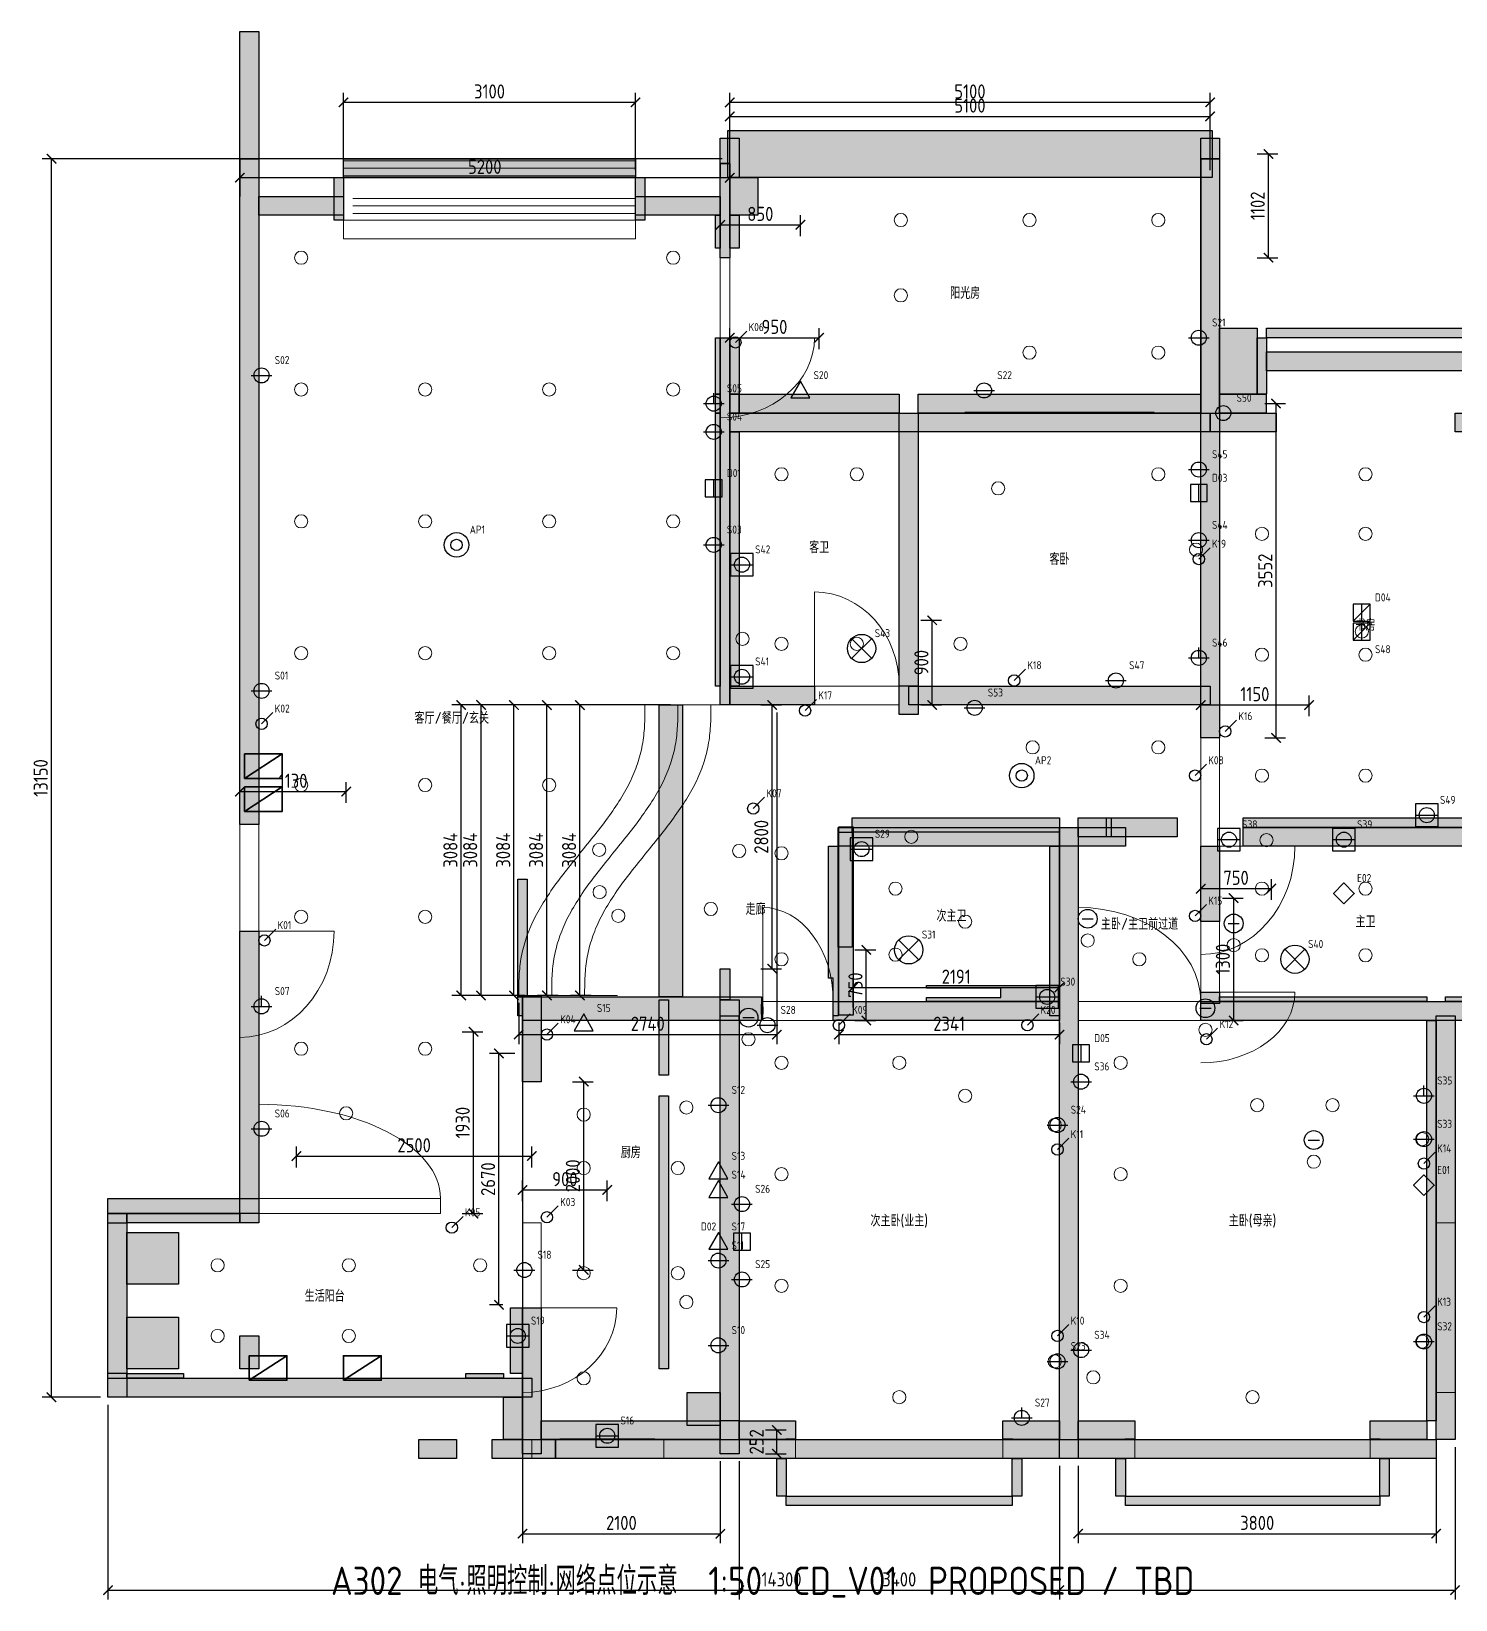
# Model space of a CAD drawing. Header units: millimetres. Extents: x 487 to 23175, y -1700 to 14953.
# Drawn here: x 487 to 15606, y -1700 to 14953 of the extents above; entities that cross this region are included whole.
import ezdxf
from ezdxf.enums import TextEntityAlignment as Align

# ---------------------------------------------------------------- set-up
doc = ezdxf.new("R2010")
doc.units = ezdxf.units.MM
for name, color, linetype, lineweight in [('A-CONFLICT', 8, 'Continuous', 25), ('A-DESIGN', 8, 'Continuous', 25), ('A-DIMS', 3, 'Continuous', 13), ('A-DOOR', 8, 'Continuous', 18), ('A-NOTE', 7, 'Continuous', 18), ('A-REVIEW', 8, 'Continuous', 25), ('A-ROOM-NAME', 8, 'Continuous', 13), ('A-STAIR', 8, 'Continuous', 18), ('A-WALL', 8, 'Continuous', 25), ('A-WALL-FILL', 253, 'Continuous', 25), ('A-WINDOW', 8, 'Continuous', 18), ('E-ALARM', 1, 'Continuous', 35), ('E-DATA', 4, 'Continuous', 25), ('E-LITE-REF', 8, 'Continuous', 13), ('E-POWER', 30, 'Continuous', 25), ('E-SENSOR', 6, 'Continuous', 25), ('E-SWITCH', 2, 'Continuous', 25), ('M-SOURCE-TBD', 6, 'Continuous', 35), ('M-TAG', 6, 'Continuous', 13)]:
    doc.layers.add(name, color=color, linetype=linetype, lineweight=lineweight)
doc.styles.get("Standard").update_dxf_attribs({"font": 'gbenor.shx', "bigfont": 'gbcbig.shx'})
doc.dimstyles.new('CD50', dxfattribs={"dimtxt": 150, "dimasz": 100, "dimexe": 100, "dimexo": 80, "dimgap": 40, "dimtad": 1, "dimdec": 0, "dimtxsty": 'Standard', "dimblk": 'ARCHTICK', "dimcen": 2.5, "dimclrd": 3, "dimclre": 3, "dimclrt": 3, "dimazin": 3, "dimtfac": 1, "dimtmove": 0, "dimatfit": 3})

# ---------------------------------------------------------------- blocks, each defined once
blk = doc.blocks.new('SYM-DOOR-LEAF')
at = {"layer": 'A-DOOR'}
blk.add_line((0, 0), (0, 1000), dxfattribs=at)
blk.add_arc((0, 0), 1000, 0, 90, dxfattribs=at)
blk.add_attdef('SRC_ID', (0, -200), '', height=150)
blk = doc.blocks.new('SYM-WIN-SPAN')
at = {"layer": 'A-WINDOW'}
for p, q in [((0, 80), (1000, 80)), ((0, 0), (1000, 0)), ((0, -80), (1000, -80))]:
    blk.add_line(p, q, dxfattribs=at)
blk.add_attdef('SRC_ID', (0, -300), '', height=150)
blk = doc.blocks.new('_ARCHTICK')
at = {"color": 0, "linetype": 'BYBLOCK', "const_width": 0.15}
blk.add_lwpolyline([(-0.5, -0.5), (0.5, 0.5)], dxfattribs=at)

msp = doc.modelspace()

# ---------------------------------------------------------------- hatches: boundary and pattern name
at = {"layer": 'A-WALL-FILL'}
h = msp.add_hatch(color=256, dxfattribs=at)
h.dxf.hatch_style = 1
h.paths.add_polyline_path([(2700, 6531), (2700, 6649), (2700, 10941), (2700, 13200.2), (2699.9, 13200.2), (2699.9, 13920.2), (2699.9, 14953.2), (2782, 14953.2), (2899.9, 14953.2), (2899.9, 14233.2), (2899.9, 13600), (2900, 13600), (2900, 13200.2), (3269.5, 13200.2), (3700, 13200.2), (3700, 13400), (3800, 13400), (3800, 12950), (3700, 12950), (3700, 13000.2), (3430.3, 13000.2), (2900, 13000.2), (2900, 10941), (2900, 6649), (2900, 6531), (2900, 6530), (2700, 6530)])
h = msp.add_hatch(color=256, dxfattribs=at)
h.dxf.hatch_style = 1
h.paths.add_polyline_path([(6900, 13400), (7000, 13400), (7000, 13200.2), (7269.5, 13200.2), (7799.9, 13200.2), (7799.9, 13118.1), (7799.9, 13002), (7800, 13002), (7800, 13400.2), (7799.9, 13400.2), (7799.9, 13820.2), (7879.9, 13820.2), (7879.9, 13900.2), (13019.9, 13900.2), (13019.9, 13820.2), (13099.9, 13820.2), (13099.9, 13600), (13100, 13600), (13100, 11801), (13100, 11800.2), (13264.2, 11800.2), (13499.9, 11800.2), (13499.9, 11700.2), (13541, 11700.2), (13599.9, 11700.2), (13599.9, 11346.6), (13599.9, 11183.3), (13599.9, 11105), (13599.3, 11105), (13595, 11105), (13595, 11104.4), (13595, 11100.2), (13595, 10977.1), (13595, 10900.2), (13347.4, 10900.2), (13100, 10900.2), (13100, 10900), (13700, 10900), (13700, 10700), (13100, 10700), (13100, 7451), (13100, 7450), (12900, 7450), (12900, 7451), (12900, 7800), (10901, 7800), (9949, 7800), (9900, 7800), (9900, 7700), (9700, 7700), (9700, 8000.2), (9700, 8250), (9699.9, 8250), (9699.9, 9243.1), (9699.9, 10700), (8000.1, 10700), (8000.1, 8000.1), (8000, 8000), (8799, 8000), (8800, 8000), (8800, 7800), (8799, 7800), (7900, 7800), (7800, 7800), (7800, 7999.9), (7790, 7999.9), (7749.9, 7999.9), (7749.9, 10898), (7749.9, 11100.1), (7749.9, 11700), (7800, 11700), (7900, 11700), (8000.1, 11700), (8000.1, 11100.2), (8601.4, 11100.2), (9699.9, 11100.2), (9699.9, 11029.4), (9699.9, 10900.2), (9785.6, 10900.2), (9899.9, 10900.2), (9899.9, 10900), (9900, 10900), (12900, 10900), (12900, 10999), (12900, 11100.2), (12899.9, 11100.2), (12899.9, 13400.2), (8199.9, 13400.2), (8199.9, 13235.9), (8199.9, 13000.2), (8035.6, 13000.2), (7999.8, 13000.2), (8000.1, 12999.9), (8000.1, 12649.9), (7900, 12649.9), (7900, 12551), (7900, 12550), (7800, 12550), (7800, 12551), (7800, 12649.9), (7790, 12649.9), (7749.9, 12649.9), (7749.9, 12999.9), (7790, 12999.9), (7790, 13000.2), (7430.3, 13000.2), (7000, 13000.2), (7000, 12950), (6900, 12950), (6900, 13000.2), (6899.9, 13000.2), (6899.9, 13082.3), (6899.9, 13200.2), (6900, 13200.2)])
h.paths.add_polyline_path([(9699.9, 10900.2), (9098.4, 10900.2), (8000.1, 10900.2), (8000.1, 10900), (9699.9, 10900)])
h.paths.add_polyline_path([(9900, 8000), (9949, 8000), (10901, 8000), (12900, 8000), (12900, 10700), (9900, 10700)])
h = msp.add_hatch(color=256, dxfattribs=at)
h.dxf.hatch_style = 1
h.paths.add_polyline_path([(3800, 13400), (3800, 13600), (6900, 13600), (6900, 13400)])
h = msp.add_hatch(color=256, dxfattribs=at)
h.dxf.hatch_style = 1
h.paths.add_polyline_path([(13599.9, 11700.2), (13599.9, 11741.3), (13599.9, 11800.2), (14462.4, 11800.2), (15699.9, 11800.2), (15699.9, 11759.1), (15699.9, 11700.2), (14837.4, 11700.2)])
h = msp.add_hatch(color=256, dxfattribs=at)
h.dxf.hatch_style = 1
h.paths.add_polyline_path([(15699.9, 11700.2), (15735.3, 11700.2), (15799.9, 11700.2), (15799.9, 11550), (15800, 11550), (15800, 11350), (15799.9, 11350), (15799.9, 11100.2), (15952.4, 11100.2), (16199.9, 11100.2), (16199.9, 11014.5), (16199.9, 10900.2), (15862.9, 10900.2), (15705, 10900.2), (15705, 11023.3), (15705, 11100.2), (15705, 11100.8), (15705, 11105), (15704.3, 11105), (15699.9, 11105), (15699.9, 11168.3), (15699.9, 11312.5), (15699.9, 11350), (15601, 11350), (13699, 11350), (13600, 11350), (13600, 11550), (13699, 11550), (15601, 11550), (15699.9, 11550)])
h = msp.add_hatch(color=256, dxfattribs=at)
h.dxf.hatch_style = 1
h.paths.add_polyline_path([(12899.9, 11100.2), (12899.9, 11029.4), (12899.9, 10900.2), (12700.2, 10900.2), (12405, 10900.2), (12405, 10901.6), (12405, 10905), (10981.2, 10905), (10395, 10905), (10395, 10901.6), (10395, 10900.2), (10271.2, 10900.2), (9899.9, 10900.2), (9899.9, 10971), (9899.9, 11100.2), (10961.4, 11100.2)])
h = msp.add_hatch(color=256, dxfattribs=at)
h.dxf.hatch_style = 1
h.paths.add_polyline_path([(15400, 0), (15400, 200.2), (15299.9, 200.2), (15299.9, 1721.7), (15299.9, 4450), (12901, 4450), (12900, 4450), (12900, 4630), (12900, 4650), (12900, 4749), (12900, 4750), (13100, 4750), (13100, 4749), (13100, 4700.2), (14042.8, 4700.2), (15299.9, 4700.2), (15299.9, 4650), (15499.9, 4650), (15499.9, 4700.2), (15747.6, 4700.2), (16199.9, 4700.2), (16199.9, 5172.5), (16199.9, 6300), (13350, 6300), (13350, 6500), (13350, 6600.2), (14428.5, 6600.2), (16199.9, 6600.2), (16199.9, 8121.7), (16199.9, 10700), (15600, 10700), (15600, 10900), (16300, 10900), (16500, 10900), (16500, 10801), (16500, 10700), (16500, 7799), (16500, 6401), (16500, 4650), (16500, 4499), (16500, 4450), (16500, 4400), (16300, 4400), (16300, 4450), (15600, 4450), (15600, 2301), (15600, 499), (15600, 0)])
h.paths.add_polyline_path([(16199.9, 6600.2), (16199.9, 6514.5), (16199.9, 6500), (16300, 6500), (16300, 6600.2)])
h = msp.add_hatch(color=256, dxfattribs=at)
h.dxf.hatch_style = 1
h.paths.add_polyline_path([(5499.9, 450), (2801, 450), (1500, 450), (1399, 450), (1300, 450), (1300, 650), (1300, 700.2), (1299.9, 700.2), (1299.9, 704.8), (1299.9, 705), (1299.9, 2300.2), (1300, 2300.2), (1300, 2400), (1300, 2560), (2700, 2560), (2700, 5399), (2700, 5400), (2900, 5400), (2900, 5399), (2900, 2810), (2900, 2560), (2900, 2400), (2900, 2300), (2700, 2300), (2700, 2400), (2699.9, 2400), (2699.9, 2300.2), (2124.9, 2300.2), (1500, 2300.2), (1500, 2200), (2050, 2200), (2050, 1650), (1500, 1650), (1500, 1300), (2050, 1300), (2050, 750), (1500, 750), (1500, 700.1), (1500.1, 700.1), (1772.8, 700.1), (2100.1, 700.1), (2100.1, 650), (2801, 650), (5099.9, 650), (5099.9, 700.1), (5281.8, 700.1), (5500.1, 700.1), (5500.1, 650), (5700, 650), (5700, 700.2), (5572.4, 700.2), (5572.4, 1130.3), (5572.4, 1400), (5700, 1400), (5900, 1400), (5900, 1399), (5900, 200.2), (6680.3, 200.2), (7449.9, 200.2), (7449.9, 293.9), (7449.9, 500.2), (7593.6, 500.2), (7799.9, 500.2), (7799.9, 1721.7), (7799.9, 4450), (7250, 4450), (7250, 3870), (7150, 3870), (7150, 4450), (5900, 4450), (5900, 3800), (5700, 3800), (5700, 4450), (5700, 4499.9), (5699.9, 4499.9), (5650, 4499.9), (5649.9, 4499.9), (5649.9, 4529.9), (5649.9, 4715.1), (5650, 4715.1), (5650, 5950), (5750, 5950), (5750, 4715.1), (5900.1, 4715.1), (5900.1, 4700.1), (5900.1, 4700), (7150, 4700), (7150, 7800), (7400, 7800), (7400, 4700), (7800, 4700), (7800, 5000), (7900, 5000), (7900, 4700), (8236, 4700), (8236, 4624.4), (8249.2, 4597.7), (8250, 4596.1), (8250, 4519.2), (8236, 4518.6), (8236, 4450), (8000, 4450), (8000, 200.2), (8212.2, 200.2), (8599.9, 200.2), (8599.9, 71), (8599.9, 25.8), (8599.9, 5), (8508.4, 5), (8495, 5), (8495, 4.4), (8495, 0.2), (8442.3, 0.2), (8387.6, 0.2), (8000, 0.2), (8000, 0), (8599, 0), (10801, 0), (11400, 0), (11400, 4450), (9001, 4450), (9000, 4450), (9000, 4500), (9000, 4650), (9000, 4900), (8950, 4900), (8950, 6300), (9049.9, 6300), (9049.9, 6450.2), (9050, 6450.2), (9050, 6500), (9059, 6500), (9059, 6507.2), (9123.3, 6507.2), (9199.9, 6507.2), (9199.9, 6514.5), (9199.9, 6600.2), (10142.8, 6600.2), (11399.9, 6600.2), (11399.9, 6535.9), (11399.9, 6500), (11400, 6500), (11599.9, 6500), (11599.9, 6600.2), (11749.9, 6600.2), (11949.9, 6600.2), (11949.9, 6600.1), (12650, 6600.1), (12650, 6399.9), (12100, 6399.9), (12100, 6300), (11600, 6300), (11600, 4900), (11600, 4200), (11600, 200.2), (11812.2, 200.2), (12199.9, 200.2), (12199.9, 71), (12199.9, 25.8), (12199.9, 5), (12108.4, 5), (12095, 5), (12095, 4.4), (12095, 0.2), (12042.3, 0.2), (11987.6, 0.2), (11600, 0.2), (11600, 0), (12199, 0), (14701, 0), (15400, 0), (15400, -200), (14899.9, -200), (14899.9, -212.1), (14899.9, -599.8), (14864.5, -599.8), (14799.9, -599.8), (14799.9, -247), (14799.9, -205), (14800.6, -205), (14805, -205), (14805, -200), (14701, -200), (12199, -200), (12095, -200), (12095, -205), (12095.6, -205), (12099.9, -205), (12099.9, -440.5), (12099.9, -599.8), (12064.5, -599.8), (11999.9, -599.8), (11999.9, -387.5), (11999.9, -200), (11600, -200), (11400, -200), (10999.9, -200), (10999.9, -212.1), (10999.9, -599.8), (10964.5, -599.8), (10899.9, -599.8), (10899.9, -247), (10899.9, -205), (10900.6, -205), (10905, -205), (10905, -200), (10801, -200), (8599, -200), (8495, -200), (8495, -205), (8495.6, -205), (8499.9, -205), (8499.9, -440.5), (8499.9, -599.8), (8464.5, -599.8), (8399.9, -599.8), (8399.9, -387.5), (8399.9, -200), (7201, -200), (6050, -200), (5380, -200), (5380, 0), (5700, 0), (5700, 0.2), (5499.9, 0.2)])
h.paths.add_polyline_path([(9209, 4810.2), (9209, 4793), (9209, 4750.2), (9209, 4693), (9209, 4650), (9988.1, 4650), (9988.1, 4693), (10326.6, 4693), (10777.9, 4693), (10777.9, 4735.9), (10777.9, 4793), (10439.4, 4793), (9988.1, 4793), (9988.1, 4805.9), (9988.1, 4823.1), (10326.6, 4823.1), (10777.9, 4823.1), (10791.6, 4823.1), (10809.9, 4823.1), (11062.8, 4823.1), (11300, 4823.1), (11300, 6300), (11241, 6300), (10499, 6300), (9209, 6300), (9209, 5785.4), (9209, 4823.1)])
h.paths.add_polyline_path([(9059, 4650), (9059, 5230.2), (9050, 5230.2), (9050, 4650)])
h.paths.add_polyline_path([(7800, 200.2), (7799.9, 200.2), (7799.9, 150.2), (7799.9, 118.1), (7799.9, 0.2), (7312, 0.2), (7105, 0.2), (7105, 1.9), (7105, 5), (6457.6, 5), (6095, 5), (6095, 3.3), (6095, 0.2), (5993.4, 0.2), (5900, 0.2), (5900, 0), (6050, 0), (7201, 0), (7800, 0)])
h = msp.add_hatch(color=256, dxfattribs=at)
h.dxf.hatch_style = 1
h.paths.add_polyline_path([(13100, 6299), (13100, 5501), (13100, 5500), (12900, 5500), (12900, 5501), (12900, 6299), (12900, 6300), (13100, 6300)])
h = msp.add_hatch(color=256, dxfattribs=at)
h.dxf.hatch_style = 1
h.paths.add_polyline_path([(7150, 3650), (7250, 3650), (7250, 750), (7150, 750)])
h = msp.add_hatch(color=256, dxfattribs=at)
h.dxf.hatch_style = 1
h.paths.add_polyline_path([(2900, 1100), (2900, 750), (2700, 750), (2700, 1100)])
h = msp.add_hatch(color=256, dxfattribs=at)
h.dxf.hatch_style = 1
h.paths.add_polyline_path([(10957.6, 0.2), (10905, 0.2), (10905, 0.8), (10905, 5), (10891.5, 5), (10799.9, 5), (10799.9, 25.8), (10799.9, 71), (10799.9, 200.2), (11012.2, 200.2), (11399.9, 200.2), (11399.9, 129.4), (11399.9, 0.2), (11012.2, 0.2)])
h = msp.add_hatch(color=256, dxfattribs=at)
h.dxf.hatch_style = 1
h.paths.add_polyline_path([(15299.9, 200.2), (15299.9, 129.4), (15299.9, 0.2), (14912.2, 0.2), (14857.6, 0.2), (14805, 0.2), (14805, 0.8), (14805, 5), (14791.5, 5), (14699.9, 5), (14699.9, 25.8), (14699.9, 71), (14699.9, 200.2), (14912.2, 200.2)])
h = msp.add_hatch(color=256, dxfattribs=at)
h.dxf.hatch_style = 1
h.paths.add_polyline_path([(5000, 0), (5000, -200), (4600, -200), (4600, 0)])
h = msp.add_hatch(color=256, dxfattribs=at)
h.dxf.hatch_style = 1
h.paths.add_polyline_path([(8499.9, -599.8), (9349.1, -599.8), (10899.9, -599.8), (10899.9, -635.2), (10899.9, -699.8), (10050.7, -699.8), (8499.9, -699.8), (8499.9, -664.4)])
h = msp.add_hatch(color=256, dxfattribs=at)
h.dxf.hatch_style = 1
h.paths.add_polyline_path([(12099.9, -599.8), (13055.3, -599.8), (14799.9, -599.8), (14799.9, -635.2), (14799.9, -699.8), (13844.5, -699.8), (12099.9, -699.8), (12099.9, -664.4)])

# ---------------------------------------------------------------- linework, layer by layer
at = {"layer": 'A-CONFLICT'}
for points in [[(9699.9, 9243.1), (9699.9, 10900.2), (9785.6, 10900.2), (9899.9, 10900.2), (9899.9, 9657.3), (9899.9, 8000.2), (9814.2, 8000.2), (9700, 8000.2), (9700, 8250), (9699.9, 8250)], [(7799.9, 200.2), (7799.9, 1721.7), (7799.9, 4500.2), (7870.7, 4500.2), (7999.9, 4500.2), (7999.9, 2978.7), (7999.9, 200.2), (7929.1, 200.2)], [(1499.9, 700.2), (1299.9, 700.2), (1299.9, 704.8), (1299.9, 705), (1299.9, 2300.2), (1499.9, 2300.2), (1499.9, 705)]]:
    msp.add_lwpolyline(points, close=True, dxfattribs=at)
at = {"layer": 'A-DESIGN'}
for points in [[(2699.9, 13920.2), (2699.9, 14953.2), (2782, 14953.2), (2899.9, 14953.2), (2899.9, 14233.2), (2899.9, 13600), (2700, 13600), (2700, 13200.2), (2699.9, 13200.2), (2699.9, 13920.2)], [(13019.9, 13400.2), (7879.9, 13400.2), (7879.9, 13900.2), (13019.9, 13900.2)], [(7900, 13400.2), (7900, 13550), (7800, 13550), (7800, 13400.2), (7799.9, 13400.2), (7799.9, 13820.2), (7999.9, 13820.2), (7999.9, 13400.2), (7900, 13400.2)], [(12899.9, 11100.2), (12899.9, 13820.2), (13099.9, 13820.2), (13099.9, 13600), (12900, 13600), (12900, 11801), (12900, 11100.2), (12899.9, 11100.2)], [(7790, 13002), (7790.1, 13002), (7800, 13002), (7800, 12649.9), (7790, 12649.9), (7749.9, 12649.9), (7749.9, 12999.9), (7790, 12999.9), (7790, 13002)], [(7997.3, 13002), (7998, 13002), (8000.1, 12999.9), (8000.1, 12649.9), (7900, 12649.9), (7900, 13002), (7997.3, 13002)], [(13099.9, 11100.2), (13099.9, 11387.7), (13099.9, 11800.2), (13264.2, 11800.2), (13499.9, 11800.2), (13499.9, 11512.7), (13499.9, 11100.2), (13335.6, 11100.2)], [(13499.9, 11100.2), (13499.9, 11346.6), (13499.9, 11700.2), (13541, 11700.2), (13599.9, 11700.2), (13599.9, 11346.6), (13599.9, 11183.3), (13599.9, 11105), (13599.3, 11105), (13595, 11105), (13595, 11104.4), (13595, 11100.2), (13539, 11100.2)], [(13599.9, 11700.2), (13599.9, 11741.3), (13599.9, 11800.2), (14462.4, 11800.2), (15699.9, 11800.2), (15699.9, 11759.1), (15699.9, 11700.2), (14837.4, 11700.2)], [(9899.9, 10900.2), (9899.9, 10971), (9899.9, 11100.2), (10961.4, 11100.2), (12899.9, 11100.2), (12899.9, 11029.4), (12899.9, 10900.2), (12700.2, 10900.2), (12405, 10900.2), (12405, 10901.6), (12405, 10905), (10981.2, 10905), (10395, 10905), (10395, 10901.6), (10395, 10900.2), (10271.2, 10900.2)], [(7753, 10898), (7790, 10898), (7800, 10898), (7800, 7999.9), (7790, 7999.9), (7749.9, 7999.9), (7749.9, 10898), (7753, 10898)], [(8000.1, 8000.1), (8000, 8000), (7900, 8000), (7900, 10700), (8000.1, 10700), (8000.1, 8000.1)], [(9209, 4507.2), (9144.7, 4507.2), (9059, 4507.2), (9059, 5364.4), (9059, 6507.2), (9123.3, 6507.2), (9209, 6507.2), (9209, 5785.4), (9209, 4823.1), (9209, 4810.2), (9209, 4793), (9209, 4750.2), (9209, 4693), (9209, 4620.6), (9209, 4524), (9209, 4516.8)], [(9199.9, 6450.2), (9199.9, 6514.5), (9199.9, 6600.2), (10142.8, 6600.2), (11399.9, 6600.2), (11399.9, 6535.9), (11399.9, 6450.2), (10457, 6450.2)], [(11599.9, 6400.2), (11599.9, 6485.9), (11599.9, 6600.2), (11749.9, 6600.2), (11949.9, 6600.2), (11949.9, 6514.5), (11949.9, 6400.2), (11799.9, 6400.2)], [(11900, 6399.9), (11900, 6600.1), (12650, 6600.1), (12650, 6399.9)], [(16199.9, 6600.2), (16199.9, 6514.5), (16199.9, 6500), (13350, 6500), (13350, 6600.2), (14428.5, 6600.2), (16199.9, 6600.2)], [(9199.9, 5230.2), (9114.2, 5230.2), (9049.9, 5230.2), (9049.9, 5927.3), (9049.9, 6450.2), (9135.6, 6450.2), (9199.9, 6450.2), (9199.9, 5753.1)], [(5650, 4715.1), (5650, 4700), (5700, 4700), (5700, 4499.9), (5699.9, 4499.9), (5650, 4499.9), (5649.9, 4499.9), (5649.9, 4529.9), (5649.9, 4715.1), (5650, 4715.1)], [(5900.1, 4715.1), (5900.1, 4700.1), (5900.1, 4700), (5900, 4700), (5750, 4700), (5750, 4715.1), (5900.1, 4715.1)], [(9988.1, 4805.9), (9988.1, 4823.1), (10326.6, 4823.1), (10777.9, 4823.1), (10791.6, 4823.1), (10809.9, 4823.1), (11062.8, 4823.1), (11399.9, 4823.1), (11399.9, 4694.9), (11399.9, 4650), (9988.1, 4650), (9988.1, 4693), (10326.6, 4693), (10777.9, 4693), (10777.9, 4735.9), (10777.9, 4793), (10439.4, 4793), (9988.1, 4793), (9988.1, 4805.9)], [(14042.8, 4700.2), (15299.9, 4700.2), (15299.9, 4650), (13100, 4650), (13100, 4700.2), (14042.8, 4700.2)], [(15499.9, 4700.2), (15747.6, 4700.2), (16199.9, 4700.2), (16199.9, 4650), (15499.9, 4650), (15499.9, 4700.2)], [(8249.2, 4597.7), (8250, 4596.1), (8250, 4519.2), (8236, 4518.6), (8236, 4624.4), (8249.2, 4597.7)], [(5572.4, 700.2), (5572.4, 1130.3), (5572.4, 1400), (5700, 1400), (5700, 1399), (5700, 700.2), (5572.4, 700.2)], [(2100.1, 650), (1500, 650), (1500, 700.1), (1500.1, 700.1), (1772.8, 700.1), (2100.1, 700.1), (2100.1, 650)], [(5500.1, 650), (5099.9, 650), (5099.9, 700.1), (5281.8, 700.1), (5500.1, 700.1), (5500.1, 650)], [(7449.9, 150.2), (7449.9, 293.9), (7449.9, 500.2), (7593.6, 500.2), (7799.9, 500.2), (7799.9, 356.4), (7799.9, 150.2), (7656.1, 150.2)], [(8399.9, -387.5), (8399.9, -200), (8495, -200), (8495, -205), (8495.6, -205), (8499.9, -205), (8499.9, -440.5), (8499.9, -599.8), (8464.5, -599.8), (8399.9, -599.8), (8399.9, -387.5)], [(10899.9, -205), (10900.6, -205), (10905, -205), (10905, -200), (10999.9, -200), (10999.9, -212.1), (10999.9, -599.8), (10964.5, -599.8), (10899.9, -599.8), (10899.9, -247), (10899.9, -205)], [(11999.9, -387.5), (11999.9, -200), (12095, -200), (12095, -205), (12095.6, -205), (12099.9, -205), (12099.9, -440.5), (12099.9, -599.8), (12064.5, -599.8), (11999.9, -599.8), (11999.9, -387.5)], [(14799.9, -205), (14800.6, -205), (14805, -205), (14805, -200), (14899.9, -200), (14899.9, -212.1), (14899.9, -599.8), (14864.5, -599.8), (14799.9, -599.8), (14799.9, -247), (14799.9, -205)], [(8499.9, -699.8), (8499.9, -664.4), (8499.9, -599.8), (9349.1, -599.8), (10899.9, -599.8), (10899.9, -635.2), (10899.9, -699.8), (10050.7, -699.8)], [(12099.9, -699.8), (12099.9, -664.4), (12099.9, -599.8), (13055.3, -599.8), (14799.9, -599.8), (14799.9, -635.2), (14799.9, -699.8), (13844.5, -699.8)]]:
    msp.add_lwpolyline(points, close=True, dxfattribs=at)
at = {"layer": 'A-DOOR'}
for points in [[(7800, 11700), (7900, 11700), (7900, 12550), (7800, 12550)], [(8800, 7800), (9700, 7800), (9700, 8000), (8800, 8000)], [(12900, 6300), (13100, 6300), (13100, 7450), (12900, 7450)], [(2700, 5400), (2900, 5400), (2900, 6530), (2700, 6530)], [(12900, 4750), (13100, 4750), (13100, 5500), (12900, 5500)], [(8250, 4450), (9000, 4450), (9000, 4650), (8250, 4650)], [(11600, 4450), (12900, 4450), (12900, 4650), (11600, 4650)], [(2900, 2400), (4830, 2400), (4830, 2560), (2900, 2560)], [(5700, 1400), (5900, 1400), (5900, 2300), (5700, 2300)]]:
    msp.add_lwpolyline(points, close=True, dxfattribs=at)
at = {"layer": 'A-REVIEW'}
for points in [[(7964.2, 13400.2), (8199.9, 13400.2), (8199.9, 13235.9), (8199.9, 13000.2), (8035.6, 13000.2), (7900, 13000.2), (7900, 13400.2), (7964.2, 13400.2)], [(2899.9, 13000.2), (2899.9, 13082.3), (2899.9, 13200.2), (3269.5, 13200.2), (3799.9, 13200.2), (3799.9, 13118.1), (3799.9, 13000.2), (3430.3, 13000.2)], [(6899.9, 13000.2), (6899.9, 13082.3), (6899.9, 13200.2), (7269.5, 13200.2), (7799.9, 13200.2), (7799.9, 13118.1), (7799.9, 13000.2), (7430.3, 13000.2)], [(7790, 11100.1), (7749.9, 11100.1), (7749.9, 11700), (7800, 11700), (7800, 11699), (7800, 11100.1), (7790, 11100.1)], [(7900, 11100.1), (7900, 11699), (7900, 11700), (8000.1, 11700), (8000.1, 11100.1), (7900, 11100.1)], [(7749.9, 11100.1), (7790, 11100.1), (7800, 11100.1), (7800, 10898), (7790, 10898), (7753, 10898), (7749.9, 10898), (7749.9, 11100.1)], [(8000.1, 11100.1), (8000.1, 10900), (7900, 10900), (7900, 11100.1), (8000.1, 11100.1)], [(7999.9, 10900.2), (7999.9, 10971), (7999.9, 11100.2), (8601.4, 11100.2), (9699.9, 11100.2), (9699.9, 11029.4), (9699.9, 10900.2), (9098.4, 10900.2)], [(13099.9, 10900.2), (13099.9, 10985.9), (13099.9, 11100.2), (13437, 11100.2), (13595, 11100.2), (13595, 10977.1), (13595, 10900.2), (13347.4, 10900.2)], [(10499, 6300), (9050, 6300), (9050, 6500), (10499, 6500), (11241, 6500), (11400, 6500), (11400, 6300), (11241, 6300)], [(12100, 6300), (11400, 6300), (11400, 6500), (12100, 6500)], [(9000, 4500), (9000, 4900), (8950, 4900), (8950, 6300), (9050, 6300), (9050, 4500)], [(11400, 4500), (11300, 4500), (11300, 6300), (11400, 6300)], [(15299.9, 1721.7), (15299.9, 4450), (15400, 4450), (15400, 2301), (15400, 499), (15400, 200.2), (15299.9, 200.2), (15299.9, 1721.7)], [(2699.9, 2300.2), (2124.9, 2300.2), (1500, 2300.2), (1500, 2400), (2699.9, 2400), (2699.9, 2300.2)], [(5499.9, 0.2), (5499.9, 450), (5700, 450), (5700, 0.2), (5499.9, 0.2)], [(5899.9, 0.2), (5899.9, 82.3), (5899.9, 200.2), (6680.3, 200.2), (7799.9, 200.2), (7799.9, 118.1), (7799.9, 0.2), (7312, 0.2), (7105, 0.2), (7105, 1.9), (7105, 5), (6457.6, 5), (6095, 5), (6095, 3.3), (6095, 0.2), (5993.4, 0.2)], [(7999.9, 0.2), (7999.9, 71), (7999.9, 200.2), (8212.2, 200.2), (8599.9, 200.2), (8599.9, 71), (8599.9, 25.8), (8599.9, 5), (8508.4, 5), (8495, 5), (8495, 4.4), (8495, 0.2), (8442.3, 0.2), (8387.6, 0.2)], [(10799.9, 71), (10799.9, 200.2), (11012.2, 200.2), (11399.9, 200.2), (11399.9, 129.4), (11399.9, 0.2), (11012.2, 0.2), (10957.6, 0.2), (10905, 0.2), (10905, 0.8), (10905, 5), (10891.5, 5), (10799.9, 5), (10799.9, 25.8)], [(11599.9, 0.2), (11599.9, 71), (11599.9, 200.2), (11812.2, 200.2), (12199.9, 200.2), (12199.9, 71), (12199.9, 25.8), (12199.9, 5), (12108.4, 5), (12095, 5), (12095, 4.4), (12095, 0.2), (12042.3, 0.2), (11987.6, 0.2)], [(14699.9, 71), (14699.9, 200.2), (14912.2, 200.2), (15299.9, 200.2), (15299.9, 129.4), (15299.9, 0.2), (14912.2, 0.2), (14857.6, 0.2), (14805, 0.2), (14805, 0.8), (14805, 5), (14791.5, 5), (14699.9, 5), (14699.9, 25.8)]]:
    msp.add_lwpolyline(points, close=True, dxfattribs=at)
at = {"layer": 'A-STAIR'}
msp.add_lwpolyline([(6709.9, 4716.1), (6360, 4716.1), (6010, 4716.1), (5660, 4716.1), (5660, 4725), (5660.1, 4750), (5660.2, 4775), (5660.4, 4800), (5660.8, 4825), (5661.4, 4850), (5662.2, 4875), (5663.3, 4900), (5664.6, 4925), (5666.2, 4950), (5668.2, 4975), (5670.4, 5000), (5673.1, 5025), (5676.2, 5050), (5679.6, 5075), (5683.5, 5100), (5687.8, 5125), (5692.6, 5150), (5697.8, 5175), (5703.5, 5200), (5709.7, 5225), (5716.3, 5250), (5723.5, 5275), (5731.1, 5300), (5739.3, 5325), (5747.9, 5350), (5757.1, 5375), (5766.7, 5400), (5776.9, 5425), (5787.6, 5450), (5798.7, 5475), (5810.4, 5500), (5822.5, 5525), (5835.1, 5550), (5848.2, 5575), (5861.7, 5600), (5875.7, 5625), (5890.1, 5650), (5905, 5675), (5920.2, 5700), (5935.9, 5725), (5952, 5750), (5968.4, 5775), (5985.3, 5800), (6002.4, 5825), (6019.9, 5850), (6037.7, 5875), (6055.8, 5900), (6074.2, 5925), (6092.9, 5950), (6111.8, 5975), (6130.9, 6000), (6150.2, 6025), (6169.7, 6050), (6189.4, 6075), (6209.2, 6100), (6229.1, 6125), (6249.2, 6150), (6269.3, 6175), (6289.5, 6200), (6309.7, 6225), (6330, 6250), (6350.3, 6275), (6370.5, 6300), (6390.7, 6325), (6410.8, 6350), (6430.9, 6375), (6450.8, 6400), (6470.6, 6425), (6490.3, 6450), (6509.8, 6475), (6529.1, 6500), (6548.3, 6525), (6567.1, 6550), (6585.8, 6575), (6604.2, 6600), (6622.3, 6625), (6640.1, 6650), (6657.6, 6675), (6674.7, 6700), (6691.6, 6725), (6708, 6750), (6724.1, 6775), (6739.8, 6800), (6755, 6825), (6769.9, 6850), (6784.3, 6875), (6798.3, 6900), (6811.8, 6925), (6824.9, 6950), (6837.5, 6975), (6849.6, 7000), (6861.3, 7025), (6872.4, 7050), (6883.1, 7075), (6893.3, 7100), (6902.9, 7125), (6912.1, 7150), (6920.7, 7175), (6928.9, 7200), (6936.5, 7225), (6943.7, 7250), (6950.3, 7275), (6956.5, 7300), (6962.2, 7325), (6967.4, 7350), (6972.2, 7375), (6976.5, 7400), (6980.4, 7425), (6983.8, 7450), (6986.9, 7475), (6989.6, 7500), (6991.8, 7525), (6993.8, 7550), (6995.4, 7575), (6996.7, 7600), (6997.8, 7625), (6998.6, 7650), (6999.2, 7675), (6999.6, 7700), (6999.8, 7725), (6999.9, 7750), (7000, 7775), (7000, 7800), (7350, 7800), (7700, 7800), (8049.9, 7800)], dxfattribs=at)
for points in [[(7350, 7800, 0), (7350, 7775, 0), (7349.9, 7750, 0), (7349.8, 7725, 0), (7349.6, 7700, 0), (7349.2, 7675, 0), (7348.6, 7650, 0), (7347.8, 7625, 0), (7346.7, 7600, 0), (7345.4, 7575, 0), (7343.8, 7550, 0), (7341.8, 7525, 0), (7339.6, 7500, 0), (7336.9, 7475, 0), (7333.8, 7450, 0), (7330.4, 7425, 0), (7326.5, 7400, 0), (7322.2, 7375, 0), (7317.4, 7350, 0), (7312.2, 7325, 0), (7306.5, 7300, 0), (7300.3, 7275, 0), (7293.7, 7250, 0), (7286.5, 7225, 0), (7278.9, 7200, 0), (7270.7, 7175, 0), (7262.1, 7150, 0), (7252.9, 7125, 0), (7243.3, 7100, 0), (7233.1, 7075, 0), (7222.4, 7050, 0), (7211.3, 7025, 0), (7199.6, 7000, 0), (7187.5, 6975, 0), (7174.9, 6950, 0), (7161.8, 6925, 0), (7148.3, 6900, 0), (7134.3, 6875, 0), (7119.9, 6850, 0), (7105, 6825, 0), (7089.8, 6800, 0), (7074.1, 6775, 0), (7058, 6750, 0), (7041.6, 6725, 0), (7024.7, 6700, 0), (7007.6, 6675, 0), (6990.1, 6650, 0), (6972.3, 6625, 0), (6954.2, 6600, 0), (6935.8, 6575, 0), (6917.1, 6550, 0), (6898.3, 6525, 0), (6879.1, 6500, 0), (6859.8, 6475, 0), (6840.3, 6450, 0), (6820.6, 6425, 0), (6800.8, 6400, 0), (6780.9, 6375, 0), (6760.8, 6350, 0), (6740.7, 6325, 0), (6720.5, 6300, 0), (6700.3, 6275, 0), (6680, 6250, 0), (6659.7, 6225, 0), (6639.5, 6200, 0), (6619.3, 6175, 0), (6599.2, 6150, 0), (6579.1, 6125, 0), (6559.2, 6100, 0), (6539.4, 6075, 0), (6519.7, 6050, 0), (6500.2, 6025, 0), (6480.9, 6000, 0), (6461.8, 5975, 0), (6442.9, 5950, 0), (6424.2, 5925, 0), (6405.8, 5900, 0), (6387.7, 5875, 0), (6369.9, 5850, 0), (6352.4, 5825, 0), (6335.3, 5800, 0), (6318.4, 5775, 0), (6302, 5750, 0), (6285.9, 5725, 0), (6270.2, 5700, 0), (6255, 5675, 0), (6240.1, 5650, 0), (6225.7, 5625, 0), (6211.7, 5600, 0), (6198.2, 5575, 0), (6185.1, 5550, 0), (6172.5, 5525, 0), (6160.4, 5500, 0), (6148.7, 5475, 0), (6137.6, 5450, 0), (6126.9, 5425, 0), (6116.7, 5400, 0), (6107.1, 5375, 0), (6097.9, 5350, 0), (6089.3, 5325, 0), (6081.1, 5300, 0), (6073.5, 5275, 0), (6066.3, 5250, 0), (6059.7, 5225, 0), (6053.5, 5200, 0), (6047.8, 5175, 0), (6042.6, 5150, 0), (6037.8, 5125, 0), (6033.5, 5100, 0), (6029.6, 5075, 0), (6026.2, 5050, 0), (6023.1, 5025, 0), (6020.5, 5000, 0), (6018.2, 4975, 0), (6016.2, 4950, 0), (6014.6, 4925, 0), (6013.3, 4900, 0), (6012.2, 4875, 0), (6011.4, 4850, 0), (6010.8, 4825, 0), (6010.4, 4800, 0), (6010.2, 4775, 0), (6010.1, 4750, 0), (6010, 4725, 0), (6010, 4716.1, 0)], [(7700, 7800, 0), (7700, 7775, 0), (7699.9, 7750, 0), (7699.8, 7725, 0), (7699.6, 7700, 0), (7699.2, 7675, 0), (7698.6, 7650, 0), (7697.8, 7625, 0), (7696.7, 7600, 0), (7695.4, 7575, 0), (7693.8, 7550, 0), (7691.8, 7525, 0), (7689.5, 7500, 0), (7686.9, 7475, 0), (7683.8, 7450, 0), (7680.4, 7425, 0), (7676.5, 7400, 0), (7672.2, 7375, 0), (7667.4, 7350, 0), (7662.2, 7325, 0), (7656.5, 7300, 0), (7650.3, 7275, 0), (7643.7, 7250, 0), (7636.5, 7225, 0), (7628.9, 7200, 0), (7620.7, 7175, 0), (7612.1, 7150, 0), (7602.9, 7125, 0), (7593.3, 7100, 0), (7583.1, 7075, 0), (7572.4, 7050, 0), (7561.3, 7025, 0), (7549.6, 7000, 0), (7537.5, 6975, 0), (7524.9, 6950, 0), (7511.8, 6925, 0), (7498.3, 6900, 0), (7484.3, 6875, 0), (7469.9, 6850, 0), (7455, 6825, 0), (7439.8, 6800, 0), (7424.1, 6775, 0), (7408, 6750, 0), (7391.6, 6725, 0), (7374.7, 6700, 0), (7357.6, 6675, 0), (7340.1, 6650, 0), (7322.3, 6625, 0), (7304.2, 6600, 0), (7285.8, 6575, 0), (7267.1, 6550, 0), (7248.3, 6525, 0), (7229.1, 6500, 0), (7209.8, 6475, 0), (7190.3, 6450, 0), (7170.6, 6425, 0), (7150.8, 6400, 0), (7130.9, 6375, 0), (7110.8, 6350, 0), (7090.7, 6325, 0), (7070.5, 6300, 0), (7050.3, 6275, 0), (7030, 6250, 0), (7009.7, 6225, 0), (6989.5, 6200, 0), (6969.3, 6175, 0), (6949.2, 6150, 0), (6929.1, 6125, 0), (6909.2, 6100, 0), (6889.4, 6075, 0), (6869.7, 6050, 0), (6850.2, 6025, 0), (6830.9, 6000, 0), (6811.7, 5975, 0), (6792.9, 5950, 0), (6774.2, 5925, 0), (6755.8, 5900, 0), (6737.7, 5875, 0), (6719.9, 5850, 0), (6702.4, 5825, 0), (6685.3, 5800, 0), (6668.4, 5775, 0), (6652, 5750, 0), (6635.9, 5725, 0), (6620.2, 5700, 0), (6605, 5675, 0), (6590.1, 5650, 0), (6575.7, 5625, 0), (6561.7, 5600, 0), (6548.2, 5575, 0), (6535.1, 5550, 0), (6522.5, 5525, 0), (6510.4, 5500, 0), (6498.7, 5475, 0), (6487.6, 5450, 0), (6476.9, 5425, 0), (6466.7, 5400, 0), (6457.1, 5375, 0), (6447.9, 5350, 0), (6439.3, 5325, 0), (6431.1, 5300, 0), (6423.5, 5275, 0), (6416.3, 5250, 0), (6409.7, 5225, 0), (6403.5, 5200, 0), (6397.8, 5175, 0), (6392.6, 5150, 0), (6387.8, 5125, 0), (6383.5, 5100, 0), (6379.6, 5075, 0), (6376.2, 5050, 0), (6373.1, 5025, 0), (6370.5, 5000, 0), (6368.2, 4975, 0), (6366.2, 4950, 0), (6364.6, 4925, 0), (6363.3, 4900, 0), (6362.2, 4875, 0), (6361.4, 4850, 0), (6360.8, 4825, 0), (6360.4, 4800, 0), (6360.2, 4775, 0), (6360.1, 4750, 0), (6360, 4725, 0), (6360, 4716.1, 0)]]:
    msp.add_polyline3d(points, dxfattribs=at)
at = {"layer": 'A-WALL'}
for points in [[(2700, 13600), (2900, 13600), (2900, 10941), (2900, 6649), (2900, 6531), (2900, 6530), (2700, 6530), (2700, 6531), (2700, 6649), (2700, 10941)], [(6900, 13400), (3800, 13400), (3800, 13600), (6900, 13600)], [(7900, 13550), (7900, 12551), (7900, 12550), (7800, 12550), (7800, 12551), (7800, 13550)], [(12900, 13600), (13100, 13600), (13100, 11801), (13100, 10999), (13100, 7451), (13100, 7450), (12900, 7450), (12900, 7451), (12900, 10999), (12900, 11801)], [(3800, 12950), (3700, 12950), (3700, 13400), (3800, 13400)], [(7000, 12950), (6900, 12950), (6900, 13400), (7000, 13400)], [(7900, 11699), (7900, 7800), (7800, 7800), (7800, 11699), (7800, 11700), (7900, 11700)], [(13699, 11350), (13600, 11350), (13600, 11550), (13699, 11550), (15601, 11550), (15800, 11550), (15800, 11350), (15601, 11350)], [(13000, 10700), (7900, 10700), (7900, 10900), (13000, 10900)], [(9700, 7700), (9700, 8250), (9700, 10900), (9900, 10900), (9900, 7700)], [(13700, 10700), (13000, 10700), (13000, 10900), (13700, 10900)], [(16500, 10700), (15600, 10700), (15600, 10900), (16500, 10900)], [(7900, 7800), (7900, 8000), (8799, 8000), (8800, 8000), (8800, 7800), (8799, 7800)], [(9949, 7800), (9800, 7800), (9800, 8000), (9949, 8000), (10901, 8000), (13000, 8000), (13000, 7800), (10901, 7800)], [(7400, 4700), (7150, 4700), (7150, 7800), (7400, 7800)], [(11400, -200), (11400, 6500), (11600, 6500), (11600, 4900), (11600, 4200), (11600, -200)], [(13350, 6300), (13350, 6500), (16300, 6500), (16300, 6300)], [(13100, 5501), (13100, 5500), (12900, 5500), (12900, 5501), (12900, 6299), (12900, 6300), (13100, 6300), (13100, 6299)], [(5750, 4700), (5650, 4700), (5650, 5950), (5750, 5950)], [(2900, 2810), (2900, 2300), (2700, 2300), (2700, 5399), (2700, 5400), (2900, 5400), (2900, 5399)], [(7900, 4670), (7800, 4670), (7800, 5000), (7900, 5000)], [(8236, 4450), (5700, 4450), (5700, 4700), (8236, 4700)], [(5700, 4700), (5900, 4700), (5900, 3800), (5700, 3800)], [(7250, 3870), (7150, 3870), (7150, 4670), (7250, 4670)], [(8000, -150), (7800, -150), (7800, 4670), (8000, 4670)], [(13100, 4630), (12900, 4630), (12900, 4749), (12900, 4750), (13100, 4750), (13100, 4749)], [(9001, 4650), (11400, 4650), (11400, 4450), (9001, 4450), (9000, 4450), (9000, 4650)], [(12901, 4650), (16500, 4650), (16500, 4450), (12901, 4450), (12900, 4450), (12900, 4650)], [(15400, 2301), (15400, 4500), (15600, 4500), (15600, 2301), (15600, 499), (15600, 0), (15400, 0), (15400, 499)], [(7250, 750), (7150, 750), (7150, 3650), (7250, 3650)], [(1300, 2560), (2899, 2560), (2900, 2560), (2900, 2400), (2899, 2400), (1300, 2400)], [(1500, 450), (1300, 450), (1300, 2400), (1500, 2400)], [(2050, 1650), (1500, 1650), (1500, 2200), (2050, 2200)], [(5900, -150), (5700, -150), (5700, 1399), (5700, 1400), (5900, 1400), (5900, 1399)], [(2050, 750), (1500, 750), (1500, 1300), (2050, 1300)], [(2900, 750), (2700, 750), (2700, 1100), (2900, 1100)], [(1399, 450), (1300, 450), (1300, 650), (1399, 650), (2801, 650), (5800, 650), (5800, 450), (2801, 450)], [(5000, -200), (4600, -200), (4600, 0), (5000, 0)], [(6050, -200), (5380, -200), (5380, 0), (6050, 0)], [(7201, -200), (6050, -200), (6050, 0), (7201, 0), (8599, 0), (10801, 0), (12199, 0), (14701, 0), (15400, 0), (15400, -200), (14701, -200), (12199, -200), (10801, -200), (8599, -200)]]:
    msp.add_lwpolyline(points, close=True, dxfattribs=at)
at = {"layer": 'A-WINDOW'}
for p, q in [((3900, 13180), (6900, 13180)), ((3900, 13100), (6900, 13100)), ((3900, 13020), (6900, 13020))]:
    msp.add_line(p, q, dxfattribs=at)
for points in [[(3800, 12750), (6900, 12750), (6900, 12950), (3800, 12950)], [(15400, 500), (15600, 500), (15600, 2300), (15400, 2300)], [(5800, -200), (7200, -200), (7200, 0), (5800, 0)], [(8600, -200), (10800, -200), (10800, 0), (8600, 0)], [(12200, -200), (14700, -200), (14700, 0), (12200, 0)]]:
    msp.add_lwpolyline(points, close=True, dxfattribs=at)
at = {"layer": 'E-ALARM'}
for points in [[(14420, 5690), (14530, 5800), (14420, 5910), (14310, 5800)], [(15270, 2590), (15380, 2700), (15270, 2810), (15160, 2700)]]:
    msp.add_lwpolyline(points, close=True, dxfattribs=at)
at = {"layer": 'E-DATA'}
for p, q in [((7730, 10010), (7730, 10190)), ((12880, 9960), (12880, 10140)), ((14520, 8690), (14700, 8870)), ((14610, 8690), (14610, 8870)), ((11630, 4010), (11630, 4190)), ((8030, 2010), (8030, 2190))]:
    msp.add_line(p, q, dxfattribs=at)
for points in [[(7640, 10010), (7820, 10010), (7820, 10190), (7640, 10190)], [(12790, 9960), (12970, 9960), (12970, 10140), (12790, 10140)], [(14520, 8690), (14700, 8690), (14700, 8870), (14520, 8870)], [(11540, 4010), (11720, 4010), (11720, 4190), (11540, 4190)], [(7940, 2010), (8120, 2010), (8120, 2190), (7940, 2190)]]:
    msp.add_lwpolyline(points, close=True, dxfattribs=at)
for centre, radius in [((5000, 9500), 130), ((5000, 9500), 60), ((11000, 7050), 130), ((11000, 7050), 60)]:
    msp.add_circle(centre, radius, dxfattribs=at)
at = {"layer": 'E-LITE-REF'}
for centre in [(9717, 12950), (11083, 12950), (12450, 12950), (3350, 12550), (7300, 12550), (9717, 12150), (11083, 11542), (12450, 11542), (3350, 11150), (4667, 11150), (5983, 11150), (7300, 11150), (8450, 10250), (9250, 10250), (10750, 10100), (12450, 10250), (14650, 10250), (3350, 9750), (4667, 9750), (5983, 9750), (7300, 9750), (13550, 9617), (14650, 9617), (12850, 9450), (8036, 8502), (8450, 8450), (9250, 8450), (10350, 8450), (14610, 8580), (3350, 8350), (4667, 8350), (5983, 8350), (7300, 8350), (13550, 8334), (14650, 8334), (11116, 7350), (12450, 7350), (3350, 6950), (4667, 6950), (5983, 6950), (13550, 7050), (14650, 7050), (6515, 6262), (9828, 6401), (13599, 6364), (8000, 6250), (8450, 6225), (6519, 5812), (9659, 5850), (13550, 5850), (14650, 5850), (7700, 5634), (3350, 5550), (4667, 5550), (6717, 5562), (10400, 5500), (11700, 5300), (8450, 5100), (9659, 5149), (12248, 5100), (13250, 5250), (13550, 5142), (14650, 5142), (12950, 4350), (3350, 4150), (4667, 4150), (8100, 4250), (8450, 4000), (9700, 4000), (12050, 4000), (10400, 3650), (3828, 3464), (6350, 3450), (7440, 3525), (13500, 3550), (14300, 3550), (11350, 3340), (15250, 3190), (14100, 2950), (6350, 2883), (7350, 2883), (8450, 2817), (12050, 2817), (2464, 1850), (3857, 1850), (5250, 1850), (6350, 1767), (7350, 1767), (8450, 1633), (12050, 1633), (7440, 1460), (2464, 1100), (3857, 1100), (15250, 1040), (11350, 830), (6350, 650), (11760, 660), (9700, 450), (13450, 450)]:
    msp.add_circle(centre, 70, dxfattribs=at)
at = {"layer": 'E-POWER'}
for p, q in [((12770, 11700), (12990, 11700)), ((2820, 11300), (3040, 11300)), ((7620, 11000), (7840, 11000)), ((7730, 11000), (7730, 11110)), ((10490, 11140), (10710, 11140)), ((13030, 10900), (13250, 10900)), ((7620, 10700), (7840, 10700)), ((12770, 10300), (12990, 10300)), ((7620, 9500), (7840, 9500)), ((12770, 9550), (12990, 9550)), ((7920, 9290), (8140, 9290)), ((14520, 8490), (14700, 8670)), ((14610, 8490), (14610, 8670)), ((9200, 8300), (9400, 8500)), ((9200, 8500), (9400, 8300)), ((12880, 8300), (12880, 8410)), ((12770, 8300), (12990, 8300)), ((7920, 8100), (8140, 8100)), ((11890, 8060), (12110, 8060)), ((2820, 7950), (3040, 7950)), ((10390, 7770), (10610, 7770)), ((15190, 6630), (15410, 6630)), ((13090, 6370), (13310, 6370)), ((14310, 6370), (14530, 6370)), ((9190, 6270), (9410, 6270)), ((9700, 5100), (9900, 5300)), ((9700, 5300), (9900, 5100)), ((13800, 5000), (14000, 5200)), ((13800, 5200), (14000, 5000)), ((2930, 4600), (2930, 4710)), ((11160, 4700), (11380, 4700)), ((2820, 4600), (3040, 4600)), ((8190, 4400), (8410, 4400)), ((11520, 3800), (11740, 3800)), ((15270, 3650), (15270, 3760)), ((7670, 3550), (7890, 3550)), ((15160, 3650), (15380, 3650)), ((11270, 3340), (11490, 3340)), ((2820, 3300), (3040, 3300)), ((15160, 3190), (15380, 3190)), ((7920, 2500), (8140, 2500)), ((7670, 1900), (7890, 1900)), ((5610, 1800), (5830, 1800)), ((7920, 1700), (8140, 1700)), ((5540, 1100), (5760, 1100)), ((7670, 1000), (7890, 1000)), ((15160, 1040), (15380, 1040)), ((11520, 950), (11740, 950)), ((11270, 830), (11490, 830)), ((11000, 230), (11000, 340)), ((10890, 230), (11110, 230)), ((6490, 40), (6710, 40))]:
    msp.add_line(p, q, dxfattribs=at)
for points in [[(8550, 11060), (8750, 11060), (8650, 11240)], [(7910, 9170), (8150, 9170), (8150, 9410), (7910, 9410)], [(14520, 8490), (14700, 8490), (14700, 8670), (14520, 8670)], [(7910, 7980), (8150, 7980), (8150, 8220), (7910, 8220)], [(15180, 6510), (15420, 6510), (15420, 6750), (15180, 6750)], [(9180, 6150), (9420, 6150), (9420, 6390), (9180, 6390)], [(13080, 6250), (13320, 6250), (13320, 6490), (13080, 6490)], [(14300, 6250), (14540, 6250), (14540, 6490), (14300, 6490)], [(11150, 4580), (11390, 4580), (11390, 4820), (11150, 4820)], [(6250, 4340), (6450, 4340), (6350, 4520)], [(7680, 2770), (7880, 2770), (7780, 2950)], [(7680, 2570), (7880, 2570), (7780, 2750)], [(7680, 2020), (7880, 2020), (7780, 2200)], [(5530, 980), (5770, 980), (5770, 1220), (5530, 1220)], [(6480, -80), (6720, -80), (6720, 160), (6480, 160)]]:
    msp.add_lwpolyline(points, close=True, dxfattribs=at)
for centre, radius in [((12880, 11700), 80), ((2930, 11300), 80), ((10600, 11140), 80), ((7730, 11000), 80), ((13140, 10900), 80), ((7730, 10700), 80), ((12880, 10300), 80), ((7730, 9500), 80), ((12880, 9550), 80), ((8030, 9290), 80), ((9300, 8400), 150), ((12880, 8300), 80), ((8030, 8100), 80), ((2930, 7950), 80), ((12000, 8060), 80), ((10500, 7770), 80), ((15300, 6630), 80), ((9300, 6270), 80), ((13200, 6370), 80), ((14420, 6370), 80), ((9800, 5200), 150), ((13900, 5100), 150), ((2930, 4600), 80), ((11270, 4700), 80), ((8300, 4400), 80), ((11630, 3800), 80), ((15270, 3650), 80), ((7780, 3550), 80), ((2930, 3300), 80), ((11380, 3340), 80), ((15270, 3190), 80), ((8030, 2500), 80), ((5720, 1800), 80), ((7780, 1900), 80), ((8030, 1700), 80), ((5650, 1100), 80), ((7780, 1000), 80), ((11630, 950), 80), ((15270, 1040), 80), ((11380, 830), 80), ((11000, 230), 80), ((6600, 40), 80)]:
    msp.add_circle(centre, radius, dxfattribs=at)
at = {"layer": 'E-SENSOR'}
for p, q in [((11640, 5530), (11760, 5530)), ((13190, 5480), (13310, 5480)), ((12890, 4580), (13010, 4580)), ((8040, 4480), (8160, 4480)), ((14040, 3180), (14160, 3180))]:
    msp.add_line(p, q, dxfattribs=at)
for centre in [(11700, 5530), (13250, 5480), (12950, 4580), (8100, 4480), (14100, 3180)]:
    msp.add_circle(centre, 100, dxfattribs=at)
at = {"layer": 'E-SWITCH'}
for p, q in [((7960, 11650), (8080, 11770)), ((12880, 9350), (13000, 9470)), ((10920, 8060), (11040, 8180)), ((8700, 7740), (8820, 7860)), ((2930, 7600), (3050, 7720)), ((13160, 7520), (13280, 7640)), ((12840, 7050), (12960, 7170)), ((8150, 6700), (8270, 6820)), ((12840, 5560), (12960, 5680)), ((2960, 5300), (3080, 5420)), ((9060, 4400), (9180, 4520)), ((11060, 4400), (11180, 4520)), ((5960, 4300), (6080, 4420)), ((12960, 4250), (13080, 4370)), ((11380, 3080), (11500, 3200)), ((15270, 2930), (15390, 3050)), ((4950, 2250), (5070, 2370)), ((5960, 2360), (6080, 2480)), ((15270, 1300), (15390, 1420)), ((11380, 1100), (11500, 1220))]:
    msp.add_line(p, q, dxfattribs=at)
for centre in [(7960, 11650), (12880, 9350), (10920, 8060), (8700, 7740), (2930, 7600), (13160, 7520), (12840, 7050), (8150, 6700), (12840, 5560), (2960, 5300), (5960, 4300), (9060, 4400), (11060, 4400), (12960, 4250), (11380, 3080), (15270, 2930), (5960, 2360), (4950, 2250), (15270, 1300), (11380, 1100)]:
    msp.add_circle(centre, 60, dxfattribs=at)
at = {"layer": 'M-SOURCE-TBD'}
for p, q in [((2750, 7020), (3150, 7280)), ((2750, 6670), (3150, 6930)), ((2800, 630), (3200, 890)), ((3800, 630), (4200, 890))]:
    msp.add_line(p, q, dxfattribs=at)
for points in [[(2750, 7020), (3150, 7020), (3150, 7280), (2750, 7280)], [(2750, 6670), (3150, 6670), (3150, 6930), (2750, 6930)], [(2800, 630), (3200, 630), (3200, 890), (2800, 890)], [(3800, 630), (4200, 630), (4200, 890), (3800, 890)]]:
    msp.add_lwpolyline(points, close=True, dxfattribs=at)

# ---------------------------------------------------------------- block references
at = {"layer": 'A-DOOR', "rotation": -90}
for p, xscale in [((7800, 11700), 0.85), ((12900, 6300), 1.15), ((2700, 5400), 1.13), ((12900, 4750), 0.75), ((5700, 1400), 0.9)]:
    msp.add_blockref('SYM-DOOR-LEAF', p, dxfattribs=dict(at, xscale=xscale))
at = {"layer": 'A-DOOR'}
for p, xscale in [((8800, 8000), 0.9), ((8250, 4650), 0.75), ((11600, 4650), 1.3), ((2900, 2560), 1.93)]:
    msp.add_blockref('SYM-DOOR-LEAF', p, dxfattribs=dict(at, xscale=xscale))
at = {"layer": 'A-WINDOW', "xscale": 3.1}
msp.add_blockref('SYM-WIN-SPAN', (3800, 13500), dxfattribs=at)

# ---------------------------------------------------------------- texts
at = {"layer": 'A-NOTE'}
msp.add_text('A302 电气·照明控制·网络点位示意  1:50  CD_V01  PROPOSED / TBD', height=300, dxfattribs=at).set_placement((8250, -1500), align=Align.MIDDLE_CENTER)
at = {"layer": 'A-ROOM-NAME'}
for s, p in [('阳光房', (10400, 12174.9)), ('客卫', (8850, 9474.5)), ('客卧', (11400, 9350)), ('书房', (14650, 8650.1)), ('客厅/餐厅/玄关', (4949.4, 7662.5)), ('走廊', (8175, 5633.8)), ('次主卫', (10254.5, 5561.6)), ('主卧/主卫前过道', (12250, 5475)), ('主卫', (14650, 5500.1)), ('厨房', (6849.9, 3050)), ('次主卧(业主)', (9700, 2325.1)), ('主卧(母亲)', (13450, 2325.1)), ('生活阳台', (3600, 1525))]:
    msp.add_text(s, height=125, dxfattribs=at).set_placement(p, align=Align.MIDDLE_CENTER)
at = {"layer": 'M-TAG'}
for s, p in [('K06', (8100, 11770)), ('S21', (13020, 11820)), ('S02', (3070, 11420)), ('S20', (8790, 11260)), ('S22', (10740, 11260)), ('S05', (7870, 11120)), ('S50', (13280, 11020)), ('S04', (7870, 10820)), ('S45', (13020, 10420)), ('D01', (7870, 10220)), ('D03', (13020, 10170)), ('AP1', (5140, 9620)), ('S03', (7870, 9620)), ('S44', (13020, 9670)), ('S42', (8170, 9410)), ('K19', (13020, 9470)), ('D04', (14750, 8900)), ('S43', (9440, 8520)), ('S46', (13020, 8420)), ('S48', (14750, 8350)), ('S41', (8170, 8220)), ('K18', (11060, 8180)), ('S47', (12140, 8180)), ('S01', (3070, 8070)), ('K17', (8840, 7860)), ('S53', (10640, 7890)), ('K02', (3070, 7720)), ('K16', (13300, 7640)), ('AP2', (11140, 7170)), ('K08', (12980, 7170)), ('K07', (8290, 6820)), ('S49', (15440, 6750)), ('S38', (13340, 6490)), ('S39', (14560, 6490)), ('S29', (9440, 6390)), ('E02', (14560, 5920)), ('K15', (12980, 5680)), ('K01', (3100, 5420)), ('S31', (9940, 5320)), ('S40', (14040, 5220)), ('S30', (11410, 4820)), ('S07', (3070, 4720)), ('K04', (6100, 4420)), ('S15', (6490, 4540)), ('S28', (8440, 4520)), ('K09', (9200, 4520)), ('K20', (11200, 4520)), ('K12', (13100, 4370)), ('D05', (11770, 4220)), ('S36', (11770, 3920)), ('S35', (15410, 3770)), ('S12', (7920, 3670)), ('S06', (3070, 3420)), ('S24', (11520, 3460)), ('S33', (15410, 3310)), ('K11', (11520, 3200)), ('S13', (7920, 2970)), ('K14', (15410, 3050)), ('S14', (7920, 2770)), ('E01', (15410, 2820)), ('S26', (8170, 2620)), ('K03', (6100, 2480)), ('K05', (5090, 2370)), ('D02', (7595, 2220)), ('S17', (7920, 2220)), ('S18', (5860, 1920)), ('S11', (7920, 2020)), ('S25', (8170, 1820)), ('K13', (15410, 1420)), ('S19', (5790, 1220)), ('S10', (7920, 1120)), ('K10', (11520, 1220)), ('S32', (15410, 1160)), ('S23', (11520, 950)), ('S34', (11770, 1070)), ('S27', (11140, 350)), ('S16', (6740, 160))]:
    msp.add_text(s, height=85, dxfattribs=at).set_placement(p)

# ---------------------------------------------------------------- dimensions: what is measured, and where the dimension line sits
at = {"layer": 'A-DIMS'}
for base, p1, p2 in [((3800, 14200), (3800, 13400), (6900, 13400)), ((7900, 14200), (7900, 13400), (13000, 13400)), ((7900, 14050), (7900, 13850), (13000, 13850)), ((2700, 13400), (2700, 13200), (7900, 13200)), ((7800, 12900), (7800, 12700), (8650, 12700)), ((7900, 11700.2), (7900, 11500.2), (8849.9, 11500.2)), ((12900, 7800), (12900, 7600), (14050, 7600)), ((5660, 4300), (5660, 4716.1), (8400, 7800)), ((2700, 6880), (2700, 6680), (3830, 6680)), ((12900, 5850), (12900, 5650), (13650, 5650)), ((9209, 4800), (9209, 4507.2), (11400, -200)), ((5700, -1000), (5700, 4700), (7800, -150)), ((9059, 4300), (9059, 4507.2), (11399.9, 4507.2)), ((3300, 3010), (3300, 2810), (5800, 2810)), ((5700, 2650), (5700, 2450), (6600, 2450)), ((1300, -1600), (1300, 450), (15600, 0)), ((11600, -1000), (11600, -200), (15400, 0)), ((8000, -1600), (8000, -150), (11400, -200))]:
    msp.add_linear_dim(base=base, p1=p1, p2=p2, dimstyle='CD50', dxfattribs=at).render()
for base, p1, p2 in [((13619.9, 12550), (13419.9, 12550), (13419.9, 13651.8)), ((700, 450), (1300, 450), (7900, 13600)), ((13700, 7450), (13500, 7450), (13500, 11001.8)), ((10050, 7800), (9850, 7800), (9850, 8700)), ((5050, 4716.1), (5660, 4716.1), (7350, 7800)), ((5260, 4716), (5460, 4716), (5460, 7800)), ((5610, 4716), (5810, 4716), (5810, 7800)), ((5960, 4716), (6160, 4716), (6160, 7800)), ((6310, 4716), (6510, 4716), (6510, 7800)), ((8350, 5000), (8150, 5000), (8150, 7800)), ((13250, 4450), (13050, 4450), (13050, 5750)), ((9350, 4450), (9150, 4450), (9150, 5200)), ((5180, 2400), (4980, 2400), (4980, 4330)), ((5450, 1430), (5572.4, 1430), (5699.9, 4100.2)), ((6350, 1800), (6150, 1800), (6150, 3800)), ((8399.9, -150), (8199.9, -150), (8199.9, 101.5))]:
    msp.add_linear_dim(base=base, p1=p1, p2=p2, angle=90, dimstyle='CD50', dxfattribs=at).render()

doc.saveas('drawing.dxf')
